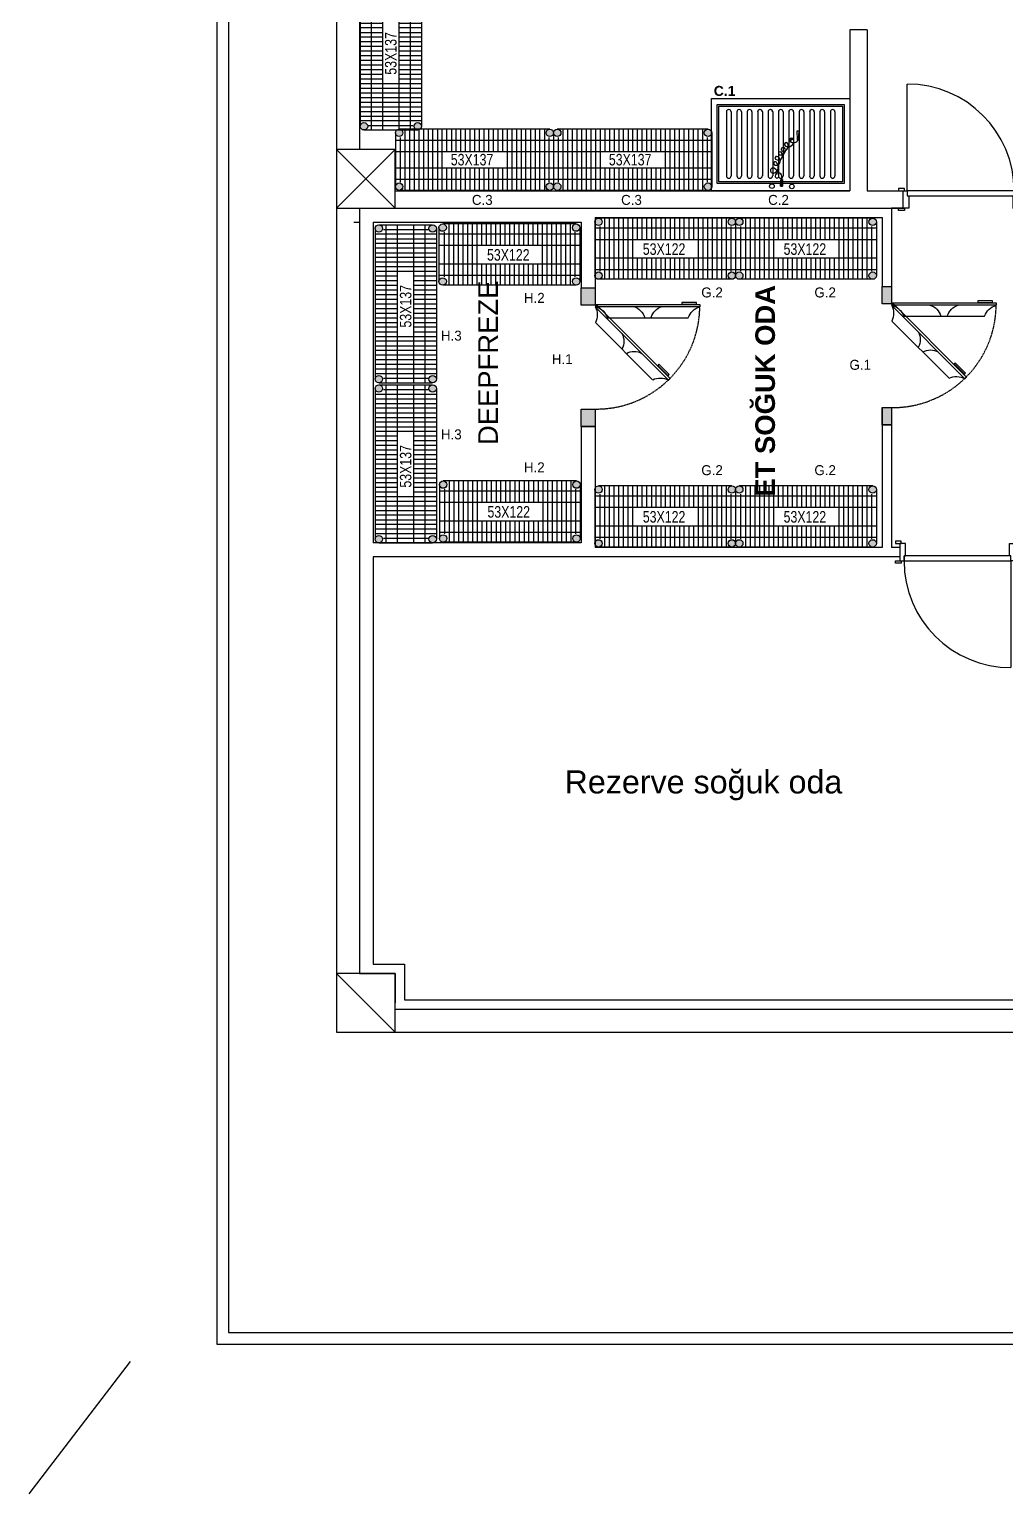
# Model space of a CAD drawing. Header units: millimetres. Extents: x 5004 to 15052, y -6179 to -3495.
# Drawn here: x 5004 to 5850, y -5824 to -4555 of the extents above; entities that cross this region are included whole.
import ezdxf

# ---------------------------------------------------------------- set-up
doc = ezdxf.new("R2010")
doc.units = ezdxf.units.MM
doc.set_wipeout_variables(frame=1)
doc.linetypes.add('DASHED', pattern=[0.75, 0.5, -0.25])
doc.layers.add('continious2', color=253, linetype='Continuous', lineweight=25)
for name, color, linetype in [('Kıtc-002 Çizgi', 7, 'Continuous'), ('Kıtc-003 Kapı', 3, 'Continuous'), ('Kıtc-034 Soğuk Oda', 1, 'Continuous')]:
    doc.layers.add(name, color=color, linetype=linetype)
doc.styles.get("Standard").update_dxf_attribs({"font": 'arial.ttf'})
doc.styles.add('style1', font='stylu.ttf', dxfattribs={"width": 0.8, "height": 12})
doc.styles.add('TAKSİM', font='GOTHIC.TTF', dxfattribs={"height": 20})

# ---------------------------------------------------------------- blocks, each defined once
blk = doc.blocks.new('A$C60E3056A')
at = {"layer": 'Kıtc-034 Soğuk Oda', "color": 3}
blk.add_line((13.3, 80), (13.3, 10), dxfattribs=at)
for points in [[(1.8, 0), (3.8, 0), (3.8, 90), (1.8, 90)], [(1.4, 3), (0, 3), (0, 15.7), (1.4, 15.7)]]:
    blk.add_lwpolyline(points, close=True, dxfattribs=at)
for centre, radius, start, end in [((17.9, 93.9), 14.6, 195.6381, 251.6489), ((17.2, 61.2), 14, 196.3254, 253.6365), ((17.2, 28.8), 14, 106.3635, 163.6746), ((17.9, -3.9), 14.6, 108.3511, 164.3619)]:
    blk.add_arc(centre, radius, start, end, dxfattribs=at)
blk = doc.blocks.new('A$C4A7C2E03')
at = {"layer": 'Kıtc-034 Soğuk Oda', "color": 254}
blk.add_line((80, 0), (10, 0), dxfattribs=at)
for points in [[(3, 11.9), (3, 13.3), (15.7, 13.3), (15.7, 11.9)], [(0, 11.5), (0, 9.5), (90, 9.5), (90, 11.5)]]:
    blk.add_lwpolyline(points, close=True, dxfattribs=at)
for centre, radius, start, end in [((-3.9, -4.6), 14.6, 18.3511, 74.3619), ((28.8, -3.8), 14, 16.3635, 73.6746), ((61.2, -3.8), 14, 106.3254, 163.6365), ((93.9, -4.6), 14.6, 105.6381, 161.6489)]:
    blk.add_arc(centre, radius, start, end, dxfattribs=at)
blk = doc.blocks.new('sk90')
at = {"color": 3}
blk.add_wipeout([(5583.7, -5079.8), (5673.7, -5079.8), (5673.7, -5087.8), (5583.7, -5087.8)], dxfattribs=at).dxf.layer = 'Kıtc-034 Soğuk Oda'
h = blk.add_hatch(color=256)
h.dxf.hatch_style = 1
h.paths.add_polyline_path([(5583.7, -5087.8), (5583.7, -5079.8), (5568.7, -5079.8), (5568.7, -5087.8)])
h.paths.add_polyline_path([(5688.7, -5087.8), (5688.7, -5079.8), (5673.7, -5079.8), (5673.7, -5087.8)])
at = {"layer": 'Kıtc-002 Çizgi', "color": 254, "linetype": 'DASHED'}
blk.add_arc((5584.2, -5078.6), 89.5, 359.2162, 89.0657, dxfattribs=at)
at = {"layer": 'Kıtc-034 Soğuk Oda'}
for points in [[(5583.7, -5087.8), (5568.7, -5087.8), (5568.7, -5079.8), (5583.7, -5079.8)], [(5688.7, -5087.8), (5673.7, -5087.8), (5673.7, -5079.8), (5688.7, -5079.8)]]:
    blk.add_lwpolyline(points, close=True, dxfattribs=at)
at = {"layer": 'Kıtc-002 Çizgi', "xscale": -1}
for name, p, rotation in [('A$C4A7C2E03', (5594.6, -4989.2), 89.99986017915207), ('A$C60E3056A', (5646, -5013.5), 134.9998601791521)]:
    blk.add_blockref(name, p, dxfattribs=dict(at, rotation=rotation))
blk = doc.blocks.new('deep')
at = {"color": 3}
blk.add_wipeout([(5937, -4793), (5937, -4883), (5925, -4883), (5925, -4793)], dxfattribs=at).dxf.layer = 'Kıtc-034 Soğuk Oda'
h = blk.add_hatch(color=256)
h.dxf.hatch_style = 1
h.paths.add_polyline_path([(5937, -4778), (5925, -4778), (5925, -4793), (5937, -4793)])
h.paths.add_polyline_path([(5925, -4898), (5937, -4898), (5937, -4883), (5925, -4883)])
at = {"layer": 'Kıtc-002 Çizgi', "color": 254, "linetype": 'DASHED'}
blk.add_arc((5938.2, -4793.5), 89.5, 269.2162, 359.0657, dxfattribs=at)
at = {"layer": 'Kıtc-034 Soğuk Oda'}
for points in [[(5925, -4793), (5925, -4778), (5937, -4778), (5937, -4793)], [(5925, -4898), (5925, -4883), (5937, -4883), (5937, -4898)]]:
    blk.add_lwpolyline(points, close=True, dxfattribs=at)
at = {"layer": 'Kıtc-002 Çizgi', "xscale": -1}
for name, p, rotation in [('A$C60E3056A', (6003.3, -4855.3), 44.99986017915206), ('A$C4A7C2E03', (6027.7, -4803.9), 359.9998601791521)]:
    blk.add_blockref(name, p, dxfattribs=dict(at, rotation=rotation))
blk = doc.blocks.new('53x122 tel')
at = {"lineweight": -2}
h = blk.add_hatch(color=256, dxfattribs=at)
h.paths.add_polyline_path([(-3.2, 46.6, 1), (3.2, 46.6, 1)])
h.paths.add_polyline_path([(3.2, 0, 1), (-3.2, 0, 1)])
h = blk.add_hatch(color=256, dxfattribs=at)
h.paths.add_polyline_path([(112.4, 46.6, 1), (118.8, 46.6, 1)])
h.paths.add_polyline_path([(112.4, 0, 1), (118.8, 0, 1)])
for p, q in [((-3.2, 46.6), (-3.2, 0)), ((115.6, 49.8), (0, 49.8)), ((118.8, 46.6), (118.8, 0)), ((115.6, -3.2), (0, -3.2))]:
    blk.add_line(p, q)
for centre in [(0, 46.6), (115.6, 46.6), (0, 0), (115.6, 0)]:
    blk.add_circle(centre, 3.2)
at = {"layer": 'continious2'}
for p, q in [((-3.2, 41.3), (118.8, 41.3)), ((1.2, 42.7), (1.2, 3.9)), ((5.3, 49.8), (5.3, -3.2)), ((9.3, 49.8), (9.3, -3.2)), ((13.4, 49.8), (13.4, -3.2)), ((17.4, 49.8), (17.4, -3.2)), ((21.5, 49.8), (21.5, -3.2)), ((25.5, 49.8), (25.5, -3.2)), ((29.6, 49.8), (29.6, -3.2)), ((33.6, 49.8), (33.6, 31.3)), ((37.7, 49.8), (37.7, 31.3)), ((41.7, 49.8), (41.7, 31.3)), ((45.8, 49.8), (45.8, 31.3)), ((49.8, 49.8), (49.8, 31.3)), ((53.9, 49.8), (53.9, 31.3)), ((57.9, 49.8), (57.9, 31.3)), ((62, 49.8), (62, 31.3)), ((66, 49.8), (66, 31.3)), ((70.1, 49.8), (70.1, 31.3)), ((74.1, 49.8), (74.1, 31.3)), ((78.2, 49.8), (78.2, 31.3)), ((82.2, 49.8), (82.2, 31.3)), ((86.3, 49.8), (86.3, -3.2)), ((90.3, 49.8), (90.3, -3.2)), ((94.4, 49.8), (94.4, -3.2)), ((98.4, 49.8), (98.4, -3.2)), ((102.5, 49.8), (102.5, -3.2)), ((106.5, 49.8), (106.5, -3.2)), ((110.6, 49.8), (110.6, -3.2)), ((114.6, 42.7), (114.6, 3.9)), ((-3.2, 31.3), (118.8, 31.3)), ((-3.2, 15.3), (118.8, 15.3)), ((33.6, 15.3), (33.6, -3.2)), ((37.7, 15.3), (37.7, -3.2)), ((41.7, 15.3), (41.7, -3.2)), ((45.8, 15.3), (45.8, -3.2)), ((49.8, 15.3), (49.8, -3.2)), ((53.9, 15.3), (53.9, -3.2)), ((57.9, 15.3), (57.9, -3.2)), ((62, 15.3), (62, -3.2)), ((66, 15.3), (66, -3.2)), ((70.1, 15.3), (70.1, -3.2)), ((74.1, 15.3), (74.1, -3.2)), ((78.2, 15.3), (78.2, -3.2)), ((82.2, 15.3), (82.2, -3.2)), ((-3.2, 5.3), (118.8, 5.3))]:
    blk.add_line(p, q, dxfattribs=at)
at = {"style": 'style1', "width": 0.8}
blk.add_text('53X122', height=10, dxfattribs=at).set_placement((38.4, 18))
blk = doc.blocks.new('53x137 tel')
at = {"lineweight": -2}
h = blk.add_hatch(color=256, dxfattribs=at)
h.paths.add_polyline_path([(-3.2, 46.6, 1), (3.2, 46.6, 1)])
h.paths.add_polyline_path([(-3.2, 0, 1), (3.2, 0, 1)])
h = blk.add_hatch(color=256, dxfattribs=at)
h.paths.add_polyline_path([(133.8, 46.6, 1), (127.4, 46.6, 1)])
h.paths.add_polyline_path([(127.4, 0, 1), (133.8, 0, 1)])
for p, q in [((-3.2, 46.6), (-3.2, 0)), ((130.6, 49.8), (0, 49.8)), ((133.8, 46.6), (133.8, 0)), ((130.6, -3.2), (0, -3.2))]:
    blk.add_line(p, q)
for centre in [(0, 46.6), (130.6, 46.6), (0, 0), (130.6, 0)]:
    blk.add_circle(centre, 3.2)
at = {"layer": 'continious2'}
for p, q in [((-3.2, 40.2), (133.8, 40.2)), ((0.8, 42.7), (0.8, 3.9)), ((4.9, 49.8), (4.9, -3.2)), ((8.9, 49.8), (8.9, -3.2)), ((12.9, 49.8), (12.9, -3.2)), ((16.9, 49.8), (16.9, -3.2)), ((21, 49.8), (21, -3.2)), ((25, 49.8), (25, -3.2)), ((29, 49.8), (29, -3.2)), ((33.1, 49.8), (33.1, -3.2)), ((37.1, 49.8), (37.1, -3.2)), ((41.1, 49.8), (41.1, 30.4)), ((45.2, 49.8), (45.2, 30.4)), ((49.2, 49.8), (49.2, 30.4)), ((53.2, 49.8), (53.2, 30.4)), ((57.2, 49.8), (57.2, 30.4)), ((61.3, 49.8), (61.3, 30.4)), ((65.3, 49.8), (65.3, 30.4)), ((69.3, 49.8), (69.3, 30.4)), ((73.4, 49.8), (73.4, 30.4)), ((77.4, 49.8), (77.4, 30.4)), ((81.4, 49.8), (81.4, 30.4)), ((85.5, 49.8), (85.5, 30.4)), ((89.5, 49.8), (89.5, 30.4)), ((93.5, 49.8), (93.5, -3.2)), ((97.5, 49.8), (97.5, -3.2)), ((101.6, 49.8), (101.6, -3.2)), ((105.6, 49.8), (105.6, -3.2)), ((109.6, 49.8), (109.6, -3.2)), ((113.7, 49.8), (113.7, -3.2)), ((117.7, 49.8), (117.7, -3.2)), ((121.7, 49.8), (121.7, -3.2)), ((125.8, 49.8), (125.8, -3.2)), ((129.8, 42.7), (129.8, 3.9)), ((-3.2, 30.4), (133.8, 30.4)), ((-3.2, 16.2), (133.8, 16.2)), ((41.1, 16.2), (41.1, -3.2)), ((45.2, 16.2), (45.2, -3.2)), ((49.2, 16.2), (49.2, -3.2)), ((53.2, 16.2), (53.2, -3.2)), ((57.2, 16.2), (57.2, -3.2)), ((61.3, 16.2), (61.3, -3.2)), ((65.3, 16.2), (65.3, -3.2)), ((69.3, 16.2), (69.3, -3.2)), ((73.4, 16.2), (73.4, -3.2)), ((77.4, 16.2), (77.4, -3.2)), ((81.4, 16.2), (81.4, -3.2)), ((85.5, 16.2), (85.5, -3.2)), ((89.5, 16.2), (89.5, -3.2)), ((-3.2, 6.4), (133.8, 6.4))]:
    blk.add_line(p, q, dxfattribs=at)
at = {"style": 'style1', "width": 0.8}
blk.add_text('53X137', height=10, dxfattribs=at).set_placement((44.7, 18.4))
blk = doc.blocks.new('A$C0F715291')
at = {"layer": 'Kıtc-003 Kapı'}
blk.add_line((100.1, 92.6, 0), (100.1, 0, 0), dxfattribs=at)
at = {"layer": 'Kıtc-003 Kapı', "elevation": 0}
for points in [[(0, 107.6), (5, 107.6), (5, 109.6), (0, 109.6)], [(107.6, 107.6), (102.6, 107.6), (102.6, 109.6), (107.6, 109.6)], [(0, 92.6), (5, 92.6), (5, 90.6), (0, 90.6)], [(100.1, 96.8), (7.5, 96.8), (7.5, 92.6), (100.1, 92.6)], [(107.6, 92.6), (102.6, 92.6), (102.6, 90.6), (107.6, 90.6)]]:
    blk.add_lwpolyline(points, close=True, dxfattribs=at)
for points in [[(3.8, 92.6), (7.5, 92.6), (7.5, 96.8), (8.8, 96.8), (8.8, 107.6), (3.8, 107.6), (3.8, 92.6)], [(103.8, 92.6), (100.1, 92.6), (100.1, 96.8), (98.8, 96.8), (98.8, 107.6), (103.8, 107.6), (103.8, 92.6)]]:
    blk.add_lwpolyline(points, dxfattribs=at)
at = {"layer": 'Kıtc-003 Kapı'}
blk.add_arc((100.1, 92.6, 0), 92.6, 180, 270, dxfattribs=at)
blk = doc.blocks.new('A$C7BE05278')
at = {"layer": 'Kıtc-002 Çizgi'}
blk.add_hatch(color=256, dxfattribs=at).paths.add_polyline_path([(15.9, 41.7), (14.3, 41.7), (14.4, 47.6), (16, 47.6)], flags=0)
h = blk.add_hatch(color=256, dxfattribs=at)
h.paths.add_polyline_path([(4.7, 9.9, -0.025454), (4.8, 10.4, 0.278063), (0.8, 7.5), (1.2, 7.3, -0.265675)])
h.paths.add_polyline_path([(5.4, 10.4, 0.028094), (4.8, 10.4, 0.025454), (4.7, 9.9, -0.030609), (5.2, 9.9, -0.027259)])
h.paths.add_polyline_path([(5.4, 10.4, 0.027259), (5.2, 9.9, -0.171751), (7.9, 9), (7.9, 9), (5.2, 7.1, -0.147228), (5.2, 9.9, 0.030609), (4.7, 9.9, 0.138731), (4.7, 7, 1.347306), (8.2, 9.4, 0.162476)])
h.paths.add_polyline_path([(12.5, 12.7), (12.7, 13.1, 0.483116), (4.8, 10.4, -0.028094), (5.4, 10.4, -0.470681)])
for p, q in [((14.4, 47.6), (14.3, 41.7)), ((14.4, 47.6), (14.3, 41.7)), ((14.3, 41.7), (15.9, 41.7)), ((14.3, 41.7), (15.9, 41.7)), ((16, 47.6), (14.4, 47.6)), ((16, 47.6), (14.4, 47.6)), ((15.1, 47.6), (15, 38.9)), ((15.9, 41.7), (16, 47.6)), ((15.9, 41.7), (16, 47.6)), ((0.5, 7.3), (0, 0)), ((0.5, 7.3), (0, 0)), ((0, 0), (1.9, 0)), ((1.5, 7.3), (0.5, 7.3)), ((1.5, 7.3), (0.5, 7.3)), ((1.9, 0), (1.5, 7.3)), ((1.9, 0), (1.5, 7.3))]:
    blk.add_line(p, q, dxfattribs=at)
blk.add_lwpolyline([(15.9, 41.7), (14.3, 41.7), (14.4, 47.6), (16, 47.6)], close=True, dxfattribs=at)
for centre in [(6.3, 47.8), (23.5, 47.6)]:
    blk.add_circle(centre, 1.99, dxfattribs=at)
for centre, radius, start, end in [((17.8, 38.9), 2.86, 179.43, 359.43), ((19.1, 38.9), 1.6, 359.43, 179.43), ((25.1, 38.8), 7.64, 179.43, 242.0346), ((20, 25.6), 3.8, 74.9498, 261.6763), ((23.5, 30.9), 5.53, 105.7663, 225.7833), ((20.6, 27.9), 1.41, 225.7833, 74.9498), ((22.6, 34), 2.23, 242.0346, 105.7663), ((9.4, 8.6), 4.83, 57.0103, 197.5795), ((14.4, 12.6), 4.98, 103.1199, 200.7743), ((15.6, 16.7), 3.77, 86.0156, 220.6772), ((13.7, 15.7), 1.76, 236.8088, 103.1199), ((18.1, 21.1), 3.83, 52.4089, 229.1112), ((16.5, 19.2), 1.37, 229.1112, 116.3243), ((19.6, 23.1), 1.26, 261.6763, 52.4089), ((4.8, 5.6), 4.31, 51.245, 156.7533), ((6.4, 7.6), 1.7, 197.5795, 51.245), ((11.2, 11.3), 1.54, 200.7743, 57.0103)]:
    blk.add_arc(centre, radius, start, end, dxfattribs=at)
blk = doc.blocks.new('KAZAN YIKAMA')
at = {"layer": 'Kıtc-002 Çizgi', "color": 254}
for p, q in [((5478.1, -4626.8), (5478.1, -4682.3)), ((5482.1, -4626.8), (5482.1, -4682.3)), ((5487.1, -4626.8), (5487.1, -4682.3)), ((5491.1, -4626.8), (5491.1, -4682.3)), ((5496.1, -4626.8), (5496.1, -4682.3)), ((5500.1, -4626.8), (5500.1, -4682.3)), ((5505.2, -4626.8), (5505.2, -4682.3)), ((5509.2, -4626.8), (5509.2, -4682.3)), ((5514.2, -4626.8), (5514.2, -4682.3)), ((5518.2, -4626.8), (5518.2, -4682.3)), ((5523.2, -4626.8), (5523.2, -4682.3)), ((5527.2, -4626.8), (5527.2, -4682.3)), ((5532.2, -4626.8), (5532.2, -4682.3)), ((5536.2, -4626.8), (5536.2, -4682.3)), ((5541.2, -4626.8), (5541.2, -4682.3)), ((5545.2, -4626.8), (5545.2, -4682.3)), ((5550.2, -4626.8), (5550.2, -4682.3)), ((5554.2, -4626.8), (5554.2, -4682.3)), ((5559.1, -4626.8), (5559.1, -4682.3)), ((5563.1, -4626.8), (5563.1, -4682.3)), ((5568.1, -4626.8), (5568.1, -4682.3)), ((5572.1, -4626.8), (5572.1, -4682.3))]:
    blk.add_line(p, q, dxfattribs=at)
at = {"layer": 'Kıtc-002 Çizgi'}
for points in [[(5585.1, -4695.3), (5465.1, -4695.3), (5465.1, -4615.3), (5585.1, -4615.3)], [(5580.1, -4688.8), (5470.1, -4688.8), (5470.1, -4620.3), (5580.1, -4620.3)], [(5578.6, -4687.3), (5471.6, -4687.3), (5471.6, -4621.8), (5578.6, -4621.8)]]:
    blk.add_lwpolyline(points, close=True, dxfattribs=at)
at = {"layer": 'Kıtc-002 Çizgi', "color": 254}
for centre, start, end in [((5480.1, -4626.8), 0, 180), ((5489.1, -4626.8), 0, 180), ((5498.1, -4626.8), 0, 180), ((5507.1, -4626.8), 0, 180), ((5507.2, -4626.8), 0, 180), ((5516.1, -4626.8), 0, 180), ((5516.2, -4626.8), 0, 180), ((5525.1, -4626.8), 0, 180), ((5525.2, -4626.8), 0, 180), ((5534.1, -4626.8), 0, 180), ((5534.2, -4626.8), 0, 180), ((5543.1, -4626.8), 0, 180), ((5543.2, -4626.8), 0, 180), ((5552.1, -4626.8), 0, 180), ((5552.2, -4626.8), 0, 180), ((5561.1, -4626.8), 0, 180), ((5570.1, -4626.8), 0, 180), ((5480.1, -4682.3), 180, 0), ((5489.1, -4682.3), 180, 0), ((5498.1, -4682.3), 180, 0), ((5507.1, -4682.3), 180, 0), ((5516.1, -4682.3), 180, 0), ((5525.1, -4682.3), 180, 0), ((5534.1, -4682.3), 180, 0), ((5543.1, -4682.3), 180, 0), ((5552.1, -4682.3), 180, 0), ((5561.1, -4682.3), 180, 0), ((5570.1, -4682.3), 180, 0)]:
    blk.add_arc(centre, 2, start, end, dxfattribs=at)
at = {"layer": 'Kıtc-002 Çizgi', "rotation": 180}
blk.add_blockref('A$C7BE05278', (5541, -4643.6), dxfattribs=at)

msp = doc.modelspace()

# ---------------------------------------------------------------- linework, layer by layer
for p, q in [((5270.1, -3992.3), (5270.1, -4659.3)), ((5290.1, -3992.3), (5290.1, -4659.3)), ((5715.1, -4555.6), (5715.1, -4695.3)), ((5730.1, -4555.6), (5715.1, -4555.6)), ((5730.1, -4555.6), (5730.1, -4695.3)), ((5270.1, -4659.3), (5321.1, -4710.3)), ((5270.1, -4710.3), (5321.1, -4659.3)), ((5321.1, -4695.3), (5715.1, -4695.3)), ((5730.1, -4695.3), (5761.1, -4695.3)), ((5761.1, -4710.3), (5761.1, -4695.3)), ((5270.1, -4710.3), (5270.1, -5373.3)), ((5285.1, -4710.3), (5295.1, -4710.3)), ((5285.1, -4710.3), (5761.1, -4710.3)), ((5290.1, -4710.3), (5290.1, -5373.3)), ((5494.3, -4718.3), (5494.3, -4779.3)), ((5494.3, -4718.3), (5743.1, -4718.3)), ((5743.1, -4718.3), (5743.1, -4778)), ((5761.1, -4710.3), (5751.1, -4710.3)), ((5751.1, -4710.3), (5751.1, -4778)), ((5285.1, -4722.3), (5290.1, -4722.3)), ((5302.1, -4722.3), (5482.3, -4722.3)), ((5302.1, -4722.3), (5302.1, -5000.3)), ((5482.3, -4722.3), (5482.3, -4779.3)), ((5482.3, -4724.3), (5482.3, -4779.3)), ((5482.3, -4779.3), (5494.3, -4779.3)), ((5743.1, -4778), (5751.1, -4778)), ((5743.1, -4883), (5743.1, -5004.3)), ((5751.1, -4883), (5751.1, -5004.3)), ((5743.1, -4898), (5751.1, -4898)), ((5482.3, -4899.3), (5482.3, -5000.3)), ((5482.3, -4899.3), (5494.3, -4899.3)), ((5494.3, -4899.3), (5494.3, -5004.3)), ((5302.1, -4989.3), (5302.1, -5000.3)), ((5482.3, -5000.3), (5302.1, -5000.3)), ((5751.1, -5012.3), (5302.1, -5012.3)), ((5302.1, -5012.3), (5302.1, -5365.3)), ((5743.1, -5004.3), (5494.3, -5004.3)), ((5743.1, -5012.3), (5502.1, -5012.3)), ((5758.3, -5012.3), (5743.1, -5012.3)), ((5758.3, -5004.3), (5751.1, -5004.3)), ((5302.1, -5365.3), (5329.1, -5365.3)), ((5329.1, -5365.3), (5329.1, -5396.3)), ((5270.1, -5373.3), (5321.1, -5424.3)), ((5290.1, -5373.3), (5321.1, -5373.3)), ((5321.1, -5373.3), (5321.1, -5398.8)), ((5321.1, -5404.3), (5871.1, -5404.3)), ((5329.1, -5396.3), (5863.1, -5396.3)), ((5751.1, -5404.3), (5871.1, -5404.3)), ((5321.1, -5424.3), (5871.1, -5424.3)), ((5004, -5824.2), (5091.6, -5709.6))]:
    msp.add_line(p, q)
for points in [[(5321.1, -4659.3), (5270.1, -4659.3), (5270.1, -4710.3), (5321.1, -4710.3)], [(5321.1, -5373.3), (5270.1, -5373.3), (5270.1, -5424.3), (5321.1, -5424.3)]]:
    msp.add_lwpolyline(points, close=True)

# ---------------------------------------------------------------- block references
at = {"lineweight": -2, "rotation": 90}
for p in [(5340.6, -4639.3), (5353.5, -4858.4), (5353.5, -4997.1)]:
    msp.add_blockref('53x137 tel', p, dxfattribs=at)
msp.add_blockref('KAZAN YIKAMA', (130, 0))
at = {"lineweight": -2}
for name, p in [('53x137 tel', (5324.5, -4691.6)), ('53x137 tel', (5461.5, -4691.6)), ('53x122 tel', (5497.2, -4768.7)), ('53x122 tel', (5362.6, -4996.4)), ('53x122 tel', (5497.2, -5000.7)), ('53x122 tel', (5619.2, -5000.7))]:
    msp.add_blockref(name, p, dxfattribs=at)
at = {"layer": 'Kıtc-003 Kapı', "rotation": 180}
msp.add_blockref('A$C0F715291', (5864.9, -4602.7, 0), dxfattribs=at)
at = {"layer": 'Kıtc-003 Kapı'}
msp.add_blockref('A$C0F715291', (5754.5, -5108.4, 0), dxfattribs=at)

# ---------------------------------------------------------------- texts
at = {"style": 'TAKSİM'}
for s, p in [('C.3', (5387.5, -4707.4, 0)), ('C.3', (5516.8, -4707.4, 0)), ('C.2', (5644.2, -4707.4, 0)), ('H.2', (5432.6, -4792.3, 0)), ('G.2', (5684.3, -4787.6, 0)), ('H.3', (5360.7, -4825, 0)), ('H.1', (5456.8, -4845.4, 0)), ('G.1', (5714.7, -4850.3, 0)), ('H.3', (5360.7, -4910.6, 0)), ('H.2', (5432.6, -4939.1, 0)), ('G.2', (5586.3, -4941.6, 0)), ('G.2', (5684.3, -4941.6, 0))]:
    msp.add_text(s, height=8.64, dxfattribs=at).set_placement(p)
msp.add_text('Rezerve soğuk oda', height=20).set_placement((5467.8, -5217.4))
at = {"insert": (5597.1, -4604.3, 0), "char_height": 8.64, "attachment_point": 1, "style": 'TAKSİM'}
msp.add_mtext_dynamic_manual_height_columns('{\\fArial|b1|i0|c162|p34;C.1}', width=284.252, gutter_width=12.5, heights=[0], dxfattribs=at)
at = {"char_height": 17, "attachment_point": 1, "rotation": 90}
for s, width, insert in [('DEEPFREZE', 138.875, (5393, -4915.5)), ('{\\fArial|b1|i0|c162|p34;ET SOĞUK ODA}', 260.245, (5633.1, -4960.2))]:
    msp.add_mtext_dynamic_manual_height_columns(s, width=width, gutter_width=12.5, heights=[0], dxfattribs=dict(at, insert=insert))

# ---------------------------------------------------------------- next in the draw order: block references
msp.add_blockref('deep', (-442.7, -1.3))
at = {"rotation": 270}
msp.add_blockref('sk90', (10830.9, 790.7), dxfattribs=at)

# ---------------------------------------------------------------- next in the draw order: linework, layer by layer
for points in [[(5166.6, -5694.6), (8046.6, -5694.6), (8046.6, -3624.6), (5166.6, -3624.6)], [(5176.6, -5684.6), (8036.6, -5684.6), (8036.6, -3634.6), (5176.6, -3634.6)]]:
    msp.add_lwpolyline(points, close=True)

# ---------------------------------------------------------------- next in the draw order: block references
at = {"lineweight": -2}
for p in [(5619.2, -4768.7), (5362.2, -4773.7)]:
    msp.add_blockref('53x122 tel', p, dxfattribs=at)

# ---------------------------------------------------------------- next in the draw order: texts
at = {"style": 'TAKSİM'}
msp.add_text('G.2', height=8.64, dxfattribs=at).set_placement((5586.3, -4787.6, 0))

doc.saveas('drawing.dxf')
